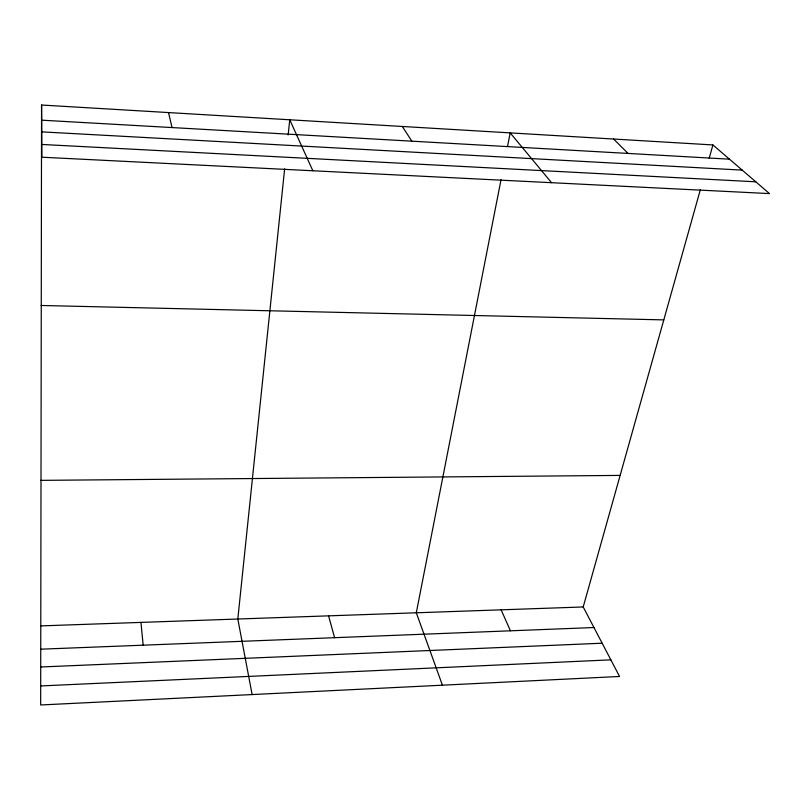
<?xml version="1.0" encoding="UTF-8"?>
<svg xmlns="http://www.w3.org/2000/svg" width="810" height="810" viewBox="0 0 810 810"><rect width="100%" height="100%" fill="white"/><g stroke="black" fill="none" stroke-linecap="round" stroke-linejoin="round"><path stroke-width="1.21" d="M700.346 189.722L583.2 606.963L619.549 676.471L40.662 704.973L41.563 105.027L712.921 144.939L769.5 193.59L41.877 157.211L41.563 105.027M284.644 168.844L237.816 619.012L252.123 694.565M288.178 134.875L289.747 119.779L312.852 170.758M501.025 179.719L416.3 612.785L442.422 685.199M507.536 146.438L510.189 132.891L551.559 182.695M709.185 158.254L712.921 144.939M40.621 685.948L610.841 659.836M40.591 666.995L602.144 643.211M40.551 649.195L593.963 627.537M40.5 625.907L583.2 606.963M40.794 480.36L620.136 475.409M41.158 305.481L663.805 319.889M41.806 144.453L755.791 181.804M41.725 131.868L742.203 170.11M41.654 120.174L729.486 159.185M613.626 139.036L628.054 153.434M402.317 126.471L411.844 141.173M501.127 609.829L510.421 630.808M328.576 615.853L334.611 637.693M168.51 112.57L172.074 127.575M140.95 622.394L143.167 645.185"/></g></svg>
